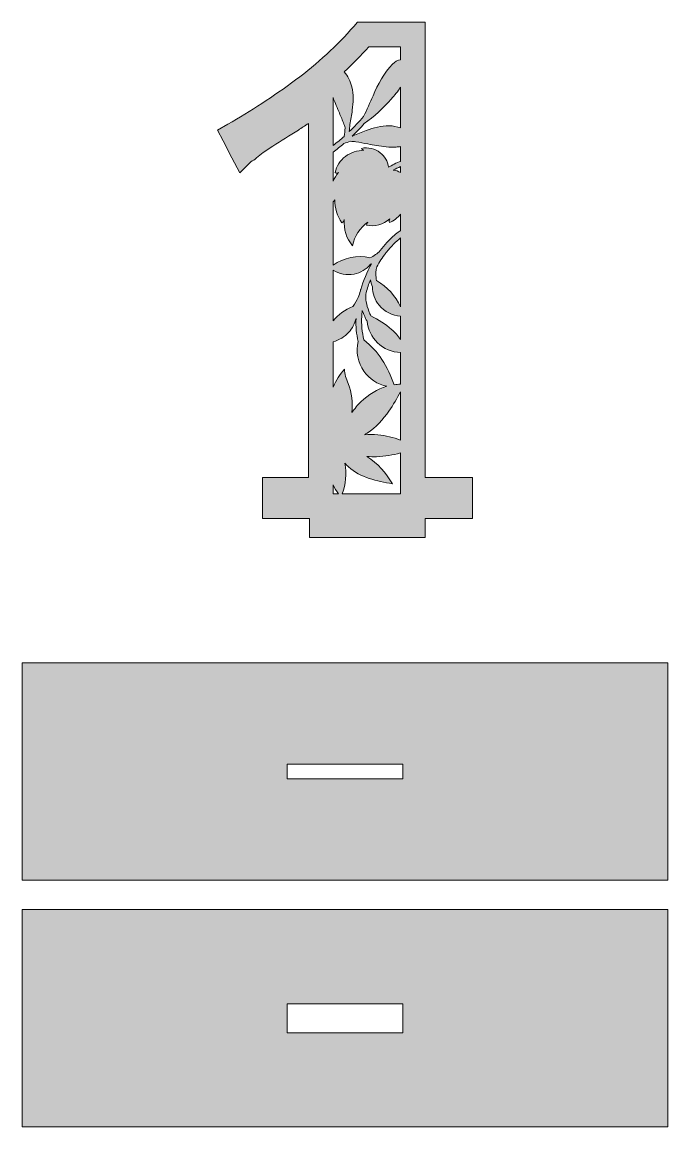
# Model space of a CAD drawing. Header units: inches. Extents: x 2.77 to 7.23, y -8.81 to -1.19.
import ezdxf

# ---------------------------------------------------------------- set-up
doc = ezdxf.new("R2010")
doc.units = ezdxf.units.IN
doc.header["$MEASUREMENT"] = 0
doc.layers.add('_U+2018_U+043B_U+043E_U+0439_1', color=7, linetype='Continuous')

# ---------------------------------------------------------------- blocks, each defined once
blk = doc.blocks.new('block 2')
at = {"layer": '_U+2018_U+043B_U+043E_U+0439_1', "true_color": 0xffffff}
h = blk.add_hatch(color=7, dxfattribs=at)
h.dxf.hatch_style = 2
edge = h.paths.add_edge_path()
edge.add_spline(control_points=[(5.7947, -4.3305), (5.7947, -4.3305), (5.5547, -4.3305), (5.5547, -4.3305), (5.5547, -4.3305), (5.5547, -1.2748), (5.5547, -1.2748), (5.5547, -1.2748), (5.5547, -1.1893), (5.5547, -1.1893), (5.5547, -1.1893), (5.4693, -1.1893), (5.4693, -1.1893), (5.4693, -1.1893), (5.125, -1.1893), (5.125, -1.1893), (5.125, -1.1893), (5.0859, -1.1893), (5.0859, -1.1893), (5.0859, -1.1893), (5.0603, -1.2189), (5.0603, -1.2189), (4.9454, -1.352), (4.8105, -1.4762), (4.6592, -1.5881), (4.5052, -1.702), (4.3478, -1.8049), (4.1914, -1.8938), (4.1914, -1.8938), (4.1198, -1.9345), (4.1198, -1.9345), (4.1198, -1.9345), (4.1578, -2.0075), (4.1578, -2.0075), (4.1578, -2.0075), (4.2191, -2.1254), (4.2191, -2.1254), (4.2191, -2.1254), (4.2728, -2.2289), (4.2728, -2.2289), (4.2728, -2.2289), (4.3494, -2.1523), (4.3494, -2.1523), (4.3638, -2.1465), (4.3771, -2.1379), (4.3894, -2.1264), (4.3894, -2.1264), (4.4354, -2.0887), (4.4354, -2.0887), (4.4354, -2.0887), (4.5013, -2.0448), (4.5013, -2.0448), (4.5586, -2.0098), (4.6181, -1.9725), (4.6783, -1.9339), (4.7004, -1.9197), (4.7234, -1.9045), (4.7471, -1.8884), (4.7471, -1.8884), (4.7471, -4.3305), (4.7471, -4.3305), (4.7471, -4.3305), (4.5166, -4.3305), (4.5166, -4.3305), (4.5166, -4.3305), (4.4311, -4.3305), (4.4311, -4.3305), (4.4311, -4.3305), (4.4311, -4.4159), (4.4311, -4.4159), (4.4311, -4.4159), (4.4311, -4.5291), (4.4311, -4.5291), (4.4311, -4.5291), (4.4311, -4.6145), (4.4311, -4.6145), (4.4311, -4.6145), (4.5166, -4.6145), (4.5166, -4.6145), (4.5166, -4.6145), (4.7541, -4.6145), (4.7541, -4.6145), (4.7541, -4.6145), (4.7541, -4.7456), (4.7541, -4.7456), (4.7541, -4.7456), (5.5541, -4.7456), (5.5541, -4.7456), (5.5541, -4.7456), (5.5541, -4.6145), (5.5541, -4.6145), (5.5541, -4.6145), (5.7947, -4.6145), (5.7947, -4.6145), (5.7947, -4.6145), (5.8802, -4.6145), (5.8802, -4.6145), (5.8802, -4.6145), (5.8802, -4.5291), (5.8802, -4.5291), (5.8802, -4.5291), (5.8802, -4.4159), (5.8802, -4.4159), (5.8802, -4.4159), (5.8802, -4.3305), (5.8802, -4.3305), (5.8802, -4.3305), (5.7947, -4.3305), (5.7947, -4.3305)], knot_values=[0, 0, 0, 0, 1, 1, 1, 2, 2, 2, 3, 3, 3, 4, 4, 4, 5, 5, 5, 6, 6, 6, 7, 7, 7, 8, 8, 8, 9, 9, 9, 10, 10, 10, 11, 11, 11, 12, 12, 12, 13, 13, 13, 14, 14, 14, 15, 15, 15, 16, 16, 16, 17, 17, 17, 18, 18, 18, 19, 19, 19, 20, 20, 20, 21, 21, 21, 22, 22, 22, 23, 23, 23, 24, 24, 24, 25, 25, 25, 26, 26, 26, 27, 27, 27, 28, 28, 28, 29, 29, 29, 30, 30, 30, 31, 31, 31, 32, 32, 32, 33, 33, 33, 34, 34, 34, 35, 35, 35, 36, 36, 36, 36], degree=3, periodic=1)
edge = h.paths.add_edge_path()
edge.add_spline(control_points=[(4.9997, -4.2316), (5.0073, -4.2408), (5.0153, -4.2495), (5.024, -4.2575), (5.0644, -4.2946), (5.1147, -4.3198), (5.1668, -4.3371), (5.2189, -4.3545), (5.2731, -4.3644), (5.3271, -4.3742), (5.2856, -4.2977), (5.224, -4.2328), (5.1512, -4.1852), (5.1736, -4.1875), (5.1962, -4.1881), (5.2186, -4.1873), (5.2745, -4.1853), (5.3296, -4.1755), (5.3838, -4.1614), (5.3838, -4.1614), (5.3838, -4.4159), (5.3838, -4.4159), (5.3838, -4.4159), (5.3838, -4.4437), (5.3838, -4.4437), (5.3838, -4.4437), (4.9812, -4.4437), (4.9812, -4.4437), (5.0051, -4.3782), (5.0119, -4.3062), (4.9997, -4.2316)], knot_values=[0, 0, 0, 0, 1, 1, 1, 2, 2, 2, 3, 3, 3, 4, 4, 4, 5, 5, 5, 6, 6, 6, 7, 7, 7, 8, 8, 8, 9, 9, 9, 10, 10, 10, 10], degree=3, periodic=1)
edge = h.paths.add_edge_path()
edge.add_spline(control_points=[(5.2355, -3.143), (5.2716, -3.1869), (5.3271, -3.2141), (5.3838, -3.2168), (5.3838, -3.2168), (5.3838, -3.3796), (5.3838, -3.3796), (5.3661, -3.3537), (5.3447, -3.3301), (5.3214, -3.3091), (5.2804, -3.2723), (5.2332, -3.2431), (5.1789, -3.216), (5.1768, -3.2115), (5.1745, -3.2071), (5.1726, -3.2023), (5.1513, -3.1535), (5.1423, -3.1138), (5.1443, -3.0768), (5.1444, -3.0694), (5.1447, -3.0633), (5.1453, -3.0577), (5.1541, -3.0261), (5.1643, -2.9962), (5.1758, -2.9675), (5.1788, -2.9834), (5.1836, -2.9994), (5.19, -3.0152), (5.1905, -3.0613), (5.2062, -3.1073), (5.2355, -3.143)], knot_values=[0, 0, 0, 0, 1, 1, 1, 2, 2, 2, 3, 3, 3, 4, 4, 4, 5, 5, 5, 6, 6, 6, 7, 7, 7, 8, 8, 8, 9, 9, 9, 10, 10, 10, 10], degree=3, periodic=1)
edge = h.paths.add_edge_path()
edge.add_spline(control_points=[(5.2193, -2.8769), (5.2373, -2.8449), (5.2573, -2.8147), (5.2803, -2.7845), (5.2803, -2.7845), (5.283, -2.7812), (5.283, -2.7812), (5.2837, -2.7803), (5.2845, -2.7794), (5.2852, -2.7784), (5.2852, -2.7784), (5.2865, -2.7768), (5.2865, -2.7768), (5.3192, -2.7359), (5.3515, -2.7034), (5.3838, -2.6785), (5.3838, -2.6785), (5.3838, -3.1526), (5.3838, -3.1526), (5.3494, -3.0791), (5.2927, -3.0154), (5.2185, -2.9719), (5.217, -2.9656), (5.2156, -2.9591), (5.2146, -2.952), (5.2115, -2.9309), (5.2134, -2.9016), (5.2193, -2.8769)], knot_values=[0, 0, 0, 0, 1, 1, 1, 2, 2, 2, 3, 3, 3, 4, 4, 4, 5, 5, 5, 6, 6, 6, 7, 7, 7, 8, 8, 8, 9, 9, 9, 9], degree=3, periodic=1)
edge = h.paths.add_edge_path()
edge.add_spline(control_points=[(5.1524, -3.2518), (5.1581, -3.3082), (5.1836, -3.3627), (5.2245, -3.4021), (5.267, -3.443), (5.325, -3.4668), (5.3838, -3.4688), (5.3838, -3.4688), (5.3838, -3.6869), (5.3838, -3.6869), (5.3688, -3.6873), (5.3538, -3.6887), (5.339, -3.6909), (5.3179, -3.6297), (5.2909, -3.5704), (5.2551, -3.5165), (5.2222, -3.4669), (5.1816, -3.4219), (5.13, -3.3806), (5.118, -3.3302), (5.1123, -3.2716), (5.1155, -3.2212), (5.1164, -3.2073), (5.1178, -3.1934), (5.1197, -3.1792), (5.1257, -3.1966), (5.1333, -3.2147), (5.1426, -3.2337), (5.1455, -3.2398), (5.149, -3.2458), (5.1524, -3.2518)], knot_values=[0, 0, 0, 0, 1, 1, 1, 2, 2, 2, 3, 3, 3, 4, 4, 4, 5, 5, 5, 6, 6, 6, 7, 7, 7, 8, 8, 8, 9, 9, 9, 10, 10, 10, 10], degree=3, periodic=1)
edge = h.paths.add_edge_path()
edge.add_spline(control_points=[(5.3838, -3.7389), (5.3838, -3.7389), (5.3838, -4.0741), (5.3838, -4.0741), (5.3335, -4.0544), (5.2811, -4.0406), (5.2273, -4.0357), (5.1967, -4.0329), (5.1658, -4.033), (5.1352, -4.0363), (5.1416, -4.0325), (5.1479, -4.0287), (5.154, -4.0247), (5.2138, -3.9853), (5.2628, -3.9314), (5.3037, -3.8727), (5.3335, -3.8301), (5.3592, -3.7848), (5.3838, -3.7389)], knot_values=[0, 0, 0, 0, 1, 1, 1, 2, 2, 2, 3, 3, 3, 4, 4, 4, 5, 5, 5, 6, 6, 6, 6], degree=3, periodic=1)
edge = h.paths.add_edge_path()
edge.add_spline(control_points=[(5.3838, -2.2279), (5.3684, -2.2184), (5.351, -2.2123), (5.3334, -2.2111), (5.3478, -2.2023), (5.3699, -2.1925), (5.3838, -2.1866), (5.3838, -2.1866), (5.3838, -2.2279), (5.3838, -2.2279)], knot_values=[0, 0, 0, 0, 1, 1, 1, 2, 2, 2, 3, 3, 3, 3], degree=3, periodic=1)
edge = h.paths.add_edge_path()
edge.add_spline(control_points=[(5.3838, -1.9193), (5.3584, -1.9104), (5.3315, -1.9054), (5.3043, -1.9047), (5.2504, -1.9033), (5.1975, -1.9187), (5.1467, -1.9368), (5.1152, -1.948), (5.0841, -1.9604), (5.054, -1.9749), (5.0523, -1.9754), (5.0505, -1.9757), (5.0488, -1.9762), (5.0786, -1.9481), (5.1067, -1.9191), (5.1334, -1.8895), (5.2013, -1.8404), (5.263, -1.7826), (5.3194, -1.7203), (5.3428, -1.6944), (5.3656, -1.6674), (5.3838, -1.6378), (5.3838, -1.6378), (5.3838, -1.9193), (5.3838, -1.9193)], knot_values=[0, 0, 0, 0, 1, 1, 1, 2, 2, 2, 3, 3, 3, 4, 4, 4, 5, 5, 5, 6, 6, 6, 7, 7, 7, 8, 8, 8, 8], degree=3, periodic=1)
edge = h.paths.add_edge_path()
edge.add_spline(control_points=[(5.1637, -1.3602), (5.1637, -1.3602), (5.3838, -1.3602), (5.3838, -1.3602), (5.3838, -1.3602), (5.3838, -1.4497), (5.3838, -1.4497), (5.3626, -1.4506), (5.3441, -1.4649), (5.3288, -1.4798), (5.2672, -1.5399), (5.228, -1.6189), (5.1934, -1.6976), (5.1723, -1.7454), (5.1523, -1.7941), (5.1284, -1.8405), (5.0977, -1.8763), (5.0646, -1.9113), (5.0292, -1.945), (5.0312, -1.9287), (5.0324, -1.9124), (5.0331, -1.896), (5.0408, -1.8635), (5.0461, -1.8303), (5.0503, -1.7971), (5.0569, -1.7436), (5.0606, -1.6886), (5.0475, -1.6363), (5.038, -1.5979), (5.0198, -1.562), (4.9944, -1.532), (5.0542, -1.4766), (5.1109, -1.4193), (5.1637, -1.3602)], knot_values=[0, 0, 0, 0, 1, 1, 1, 2, 2, 2, 3, 3, 3, 4, 4, 4, 5, 5, 5, 6, 6, 6, 7, 7, 7, 8, 8, 8, 9, 9, 9, 10, 10, 10, 11, 11, 11, 11], degree=3, periodic=1)
edge = h.paths.add_edge_path()
edge.add_spline(control_points=[(4.918, -1.7228), (4.918, -1.7228), (4.918, -1.7104), (4.918, -1.7104), (4.9228, -1.7238), (4.9279, -1.7371), (4.9333, -1.7501), (4.941, -1.7689), (4.949, -1.7876), (4.9569, -1.8062), (4.968, -1.8321), (4.979, -1.8581), (4.9892, -1.8843), (4.9937, -1.8961), (4.9975, -1.9077), (5.0011, -1.9194), (4.9994, -1.9389), (4.9971, -1.9585), (4.9935, -1.9778), (4.9693, -1.9993), (4.9441, -2.0204), (4.918, -2.041), (4.918, -2.041), (4.918, -1.7228), (4.918, -1.7228)], knot_values=[0, 0, 0, 0, 1, 1, 1, 2, 2, 2, 3, 3, 3, 4, 4, 4, 5, 5, 5, 6, 6, 6, 7, 7, 7, 8, 8, 8, 8], degree=3, periodic=1)
edge = h.paths.add_edge_path()
edge.add_spline(control_points=[(4.918, -2.0867), (4.9433, -2.0675), (4.9679, -2.0477), (4.9914, -2.0276), (5.0066, -2.0214), (5.0222, -2.0161), (5.0378, -2.0112), (5.0501, -2.0122), (5.0623, -2.0134), (5.0748, -2.0153), (5.1026, -2.0196), (5.1303, -2.0247), (5.158, -2.0299), (5.1779, -2.0336), (5.1978, -2.0374), (5.2179, -2.0409), (5.262, -2.0485), (5.3079, -2.0541), (5.3531, -2.051), (5.3632, -2.0504), (5.3735, -2.0494), (5.3838, -2.0481), (5.3838, -2.0481), (5.3838, -2.1503), (5.3838, -2.1503), (5.3588, -2.1593), (5.3209, -2.1777), (5.3013, -2.1907), (5.2949, -2.1497), (5.2742, -2.1142), (5.2437, -2.0905), (5.2075, -2.0622), (5.1586, -2.0509), (5.1137, -2.0602), (5.1168, -2.0671), (5.1233, -2.0723), (5.1306, -2.0739), (5.0862, -2.0747), (5.04, -2.0884), (5.0037, -2.1156), (4.9675, -2.1428), (4.9415, -2.1834), (4.932, -2.2277), (4.9421, -2.233), (4.9498, -2.2312), (4.9562, -2.2274), (4.94, -2.245), (4.9272, -2.2656), (4.918, -2.2876), (4.918, -2.2876), (4.918, -2.0867), (4.918, -2.0867)], knot_values=[0, 0, 0, 0, 1, 1, 1, 2, 2, 2, 3, 3, 3, 4, 4, 4, 5, 5, 5, 6, 6, 6, 7, 7, 7, 8, 8, 8, 9, 9, 9, 10, 10, 10, 11, 11, 11, 12, 12, 12, 13, 13, 13, 14, 14, 14, 15, 15, 15, 16, 16, 16, 17, 17, 17, 17], degree=3, periodic=1)
edge = h.paths.add_edge_path()
edge.add_spline(control_points=[(4.918, -2.4287), (4.9224, -2.4248), (4.9264, -2.4205), (4.9301, -2.4159), (4.9281, -2.4703), (4.9454, -2.5279), (4.9792, -2.5736), (4.9878, -2.5697), (4.994, -2.561), (4.995, -2.5516), (4.9893, -2.6154), (5.0091, -2.6835), (5.0519, -2.7323), (5.0648, -2.6682), (5.1034, -2.6074), (5.158, -2.5687), (5.1563, -2.5747), (5.1505, -2.5818), (5.1481, -2.59), (5.2045, -2.6023), (5.2664, -2.5855), (5.3088, -2.5465), (5.3048, -2.5543), (5.3035, -2.5642), (5.3069, -2.5724), (5.3374, -2.5605), (5.3644, -2.5397), (5.3838, -2.5133), (5.3838, -2.5133), (5.3838, -2.6279), (5.3838, -2.6279), (5.3823, -2.6289), (5.3807, -2.63), (5.3792, -2.631), (5.3756, -2.6334), (5.3721, -2.6358), (5.3678, -2.6385), (5.3426, -2.6567), (5.3185, -2.6789), (5.2897, -2.7104), (5.2737, -2.7274), (5.258, -2.7461), (5.2431, -2.7657), (5.2224, -2.7862), (5.2001, -2.8022), (5.1724, -2.816), (5.0866, -2.7941), (4.9905, -2.8133), (4.918, -2.8662), (4.918, -2.8662), (4.918, -2.4287), (4.918, -2.4287)], knot_values=[0, 0, 0, 0, 1, 1, 1, 2, 2, 2, 3, 3, 3, 4, 4, 4, 5, 5, 5, 6, 6, 6, 7, 7, 7, 8, 8, 8, 9, 9, 9, 10, 10, 10, 11, 11, 11, 12, 12, 12, 13, 13, 13, 14, 14, 14, 15, 15, 15, 16, 16, 16, 17, 17, 17, 17], degree=3, periodic=1)
edge = h.paths.add_edge_path()
edge.add_spline(control_points=[(4.918, -2.9007), (4.9606, -2.927), (5.013, -2.9372), (5.0622, -2.9276), (5.1066, -2.9189), (5.1475, -2.8942), (5.1768, -2.8597), (5.1791, -2.8587), (5.1813, -2.8577), (5.1835, -2.8567), (5.1518, -2.913), (5.1264, -2.9735), (5.1093, -3.0338), (5.108, -3.0362), (5.1074, -3.0386), (5.1069, -3.0403), (5.1068, -3.041), (5.1066, -3.0416), (5.106, -3.0434), (5.102, -3.0575), (5.0971, -3.0738), (5.0905, -3.0889), (5.0814, -3.1086), (5.0698, -3.1291), (5.0559, -3.1497), (5.0552, -3.1502), (5.0546, -3.1508), (5.054, -3.1514), (4.9993, -3.1726), (4.9531, -3.2073), (4.918, -3.2502), (4.918, -3.2502), (4.918, -2.9007), (4.918, -2.9007)], knot_values=[0, 0, 0, 0, 1, 1, 1, 2, 2, 2, 3, 3, 3, 4, 4, 4, 5, 5, 5, 6, 6, 6, 7, 7, 7, 8, 8, 8, 9, 9, 9, 10, 10, 10, 11, 11, 11, 11], degree=3, periodic=1)
edge = h.paths.add_edge_path()
edge.add_spline(control_points=[(4.918, -3.3942), (4.9596, -3.3832), (4.9981, -3.3605), (5.0268, -3.3285), (5.051, -3.3015), (5.0677, -3.2683), (5.0763, -3.2332), (5.0738, -3.29), (5.0786, -3.3432), (5.0905, -3.3923), (5.0746, -3.4622), (5.0886, -3.5388), (5.1297, -3.5976), (5.167, -3.651), (5.2258, -3.6885), (5.2895, -3.7018), (5.2225, -3.7215), (5.1602, -3.7591), (5.1102, -3.8082), (5.0868, -3.8311), (5.0663, -3.8565), (5.0479, -3.8834), (5.0555, -3.816), (5.0467, -3.7467), (5.0227, -3.6825), (5.0106, -3.65), (4.9946, -3.6171), (4.9975, -3.5827), (4.964, -3.6194), (4.9373, -3.662), (4.918, -3.7078), (4.918, -3.7078), (4.918, -3.3942), (4.918, -3.3942)], knot_values=[0, 0, 0, 0, 1, 1, 1, 2, 2, 2, 3, 3, 3, 4, 4, 4, 5, 5, 5, 6, 6, 6, 7, 7, 7, 8, 8, 8, 9, 9, 9, 10, 10, 10, 11, 11, 11, 11], degree=3, periodic=1)
edge = h.paths.add_edge_path()
edge.add_spline(control_points=[(4.918, -4.4159), (4.918, -4.4159), (4.918, -4.3811), (4.918, -4.3811), (4.9279, -4.4034), (4.9405, -4.4245), (4.9557, -4.4437), (4.9557, -4.4437), (4.918, -4.4437), (4.918, -4.4437), (4.918, -4.4437), (4.918, -4.4159), (4.918, -4.4159)], knot_values=[0, 0, 0, 0, 1, 1, 1, 2, 2, 2, 3, 3, 3, 4, 4, 4, 4], degree=3, periodic=1)
h = blk.add_hatch(color=7, dxfattribs=at)
h.dxf.hatch_style = 2
h.paths.add_polyline_path([(2.7699, -5.6085), (2.7699, -7.1085), (7.2301, -7.1085), (7.2301, -5.6085)])
h.paths.add_polyline_path([(5.4, -6.4085), (4.6, -6.4085), (4.6, -6.3085), (5.4, -6.3085)])
h = blk.add_hatch(color=7, dxfattribs=at)
h.dxf.hatch_style = 2
h.paths.add_polyline_path([(2.7699, -7.3107), (2.7699, -8.8107), (7.2301, -8.8107), (7.2301, -7.3107)])
h.paths.add_polyline_path([(5.4, -8.1607), (4.6, -8.1607), (4.6, -7.9607), (5.4, -7.9607)])
at = {"layer": '_U+2018_U+043B_U+043E_U+0439_1', "lineweight": 0}
for points in [[(2.7699, -5.6085), (2.7699, -7.1085), (7.2301, -7.1085), (7.2301, -5.6085), (2.7699, -5.6085)], [(5.4, -6.4085), (4.6, -6.4085), (4.6, -6.3085), (5.4, -6.3085), (5.4, -6.4085)], [(2.7699, -7.3107), (2.7699, -8.8107), (7.2301, -8.8107), (7.2301, -7.3107), (2.7699, -7.3107)], [(5.4, -8.1607), (4.6, -8.1607), (4.6, -7.9607), (5.4, -7.9607), (5.4, -8.1607)]]:
    blk.add_lwpolyline(points, dxfattribs=at)
for points, knots in [([(5.7947, -4.3305), (5.7947, -4.3305), (5.5547, -4.3305), (5.5547, -4.3305), (5.5547, -4.3305), (5.5547, -1.2748), (5.5547, -1.2748), (5.5547, -1.2748), (5.5547, -1.1893), (5.5547, -1.1893), (5.5547, -1.1893), (5.4693, -1.1893), (5.4693, -1.1893), (5.4693, -1.1893), (5.125, -1.1893), (5.125, -1.1893), (5.125, -1.1893), (5.0859, -1.1893), (5.0859, -1.1893), (5.0859, -1.1893), (5.0603, -1.2189), (5.0603, -1.2189), (4.9454, -1.352), (4.8105, -1.4762), (4.6592, -1.5881), (4.5052, -1.702), (4.3478, -1.8049), (4.1914, -1.8938), (4.1914, -1.8938), (4.1198, -1.9345), (4.1198, -1.9345), (4.1198, -1.9345), (4.1578, -2.0075), (4.1578, -2.0075), (4.1578, -2.0075), (4.2191, -2.1254), (4.2191, -2.1254), (4.2191, -2.1254), (4.2728, -2.2289), (4.2728, -2.2289), (4.2728, -2.2289), (4.3494, -2.1523), (4.3494, -2.1523), (4.3638, -2.1465), (4.3771, -2.1379), (4.3894, -2.1264), (4.3894, -2.1264), (4.4354, -2.0887), (4.4354, -2.0887), (4.4354, -2.0887), (4.5013, -2.0448), (4.5013, -2.0448), (4.5586, -2.0098), (4.6181, -1.9725), (4.6783, -1.9339), (4.7004, -1.9197), (4.7234, -1.9045), (4.7471, -1.8884), (4.7471, -1.8884), (4.7471, -4.3305), (4.7471, -4.3305), (4.7471, -4.3305), (4.5166, -4.3305), (4.5166, -4.3305), (4.5166, -4.3305), (4.4311, -4.3305), (4.4311, -4.3305), (4.4311, -4.3305), (4.4311, -4.4159), (4.4311, -4.4159), (4.4311, -4.4159), (4.4311, -4.5291), (4.4311, -4.5291), (4.4311, -4.5291), (4.4311, -4.6145), (4.4311, -4.6145), (4.4311, -4.6145), (4.5166, -4.6145), (4.5166, -4.6145), (4.5166, -4.6145), (4.7541, -4.6145), (4.7541, -4.6145), (4.7541, -4.6145), (4.7541, -4.7456), (4.7541, -4.7456), (4.7541, -4.7456), (5.5541, -4.7456), (5.5541, -4.7456), (5.5541, -4.7456), (5.5541, -4.6145), (5.5541, -4.6145), (5.5541, -4.6145), (5.7947, -4.6145), (5.7947, -4.6145), (5.7947, -4.6145), (5.8802, -4.6145), (5.8802, -4.6145), (5.8802, -4.6145), (5.8802, -4.5291), (5.8802, -4.5291), (5.8802, -4.5291), (5.8802, -4.4159), (5.8802, -4.4159), (5.8802, -4.4159), (5.8802, -4.3305), (5.8802, -4.3305), (5.8802, -4.3305), (5.7947, -4.3305), (5.7947, -4.3305)], [0, 0, 0, 0, 1, 1, 1, 2, 2, 2, 3, 3, 3, 4, 4, 4, 5, 5, 5, 6, 6, 6, 7, 7, 7, 8, 8, 8, 9, 9, 9, 10, 10, 10, 11, 11, 11, 12, 12, 12, 13, 13, 13, 14, 14, 14, 15, 15, 15, 16, 16, 16, 17, 17, 17, 18, 18, 18, 19, 19, 19, 20, 20, 20, 21, 21, 21, 22, 22, 22, 23, 23, 23, 24, 24, 24, 25, 25, 25, 26, 26, 26, 27, 27, 27, 28, 28, 28, 29, 29, 29, 30, 30, 30, 31, 31, 31, 32, 32, 32, 33, 33, 33, 34, 34, 34, 35, 35, 35, 36, 36, 36, 36]), ([(5.1637, -1.3602), (5.1637, -1.3602), (5.3838, -1.3602), (5.3838, -1.3602), (5.3838, -1.3602), (5.3838, -1.4497), (5.3838, -1.4497), (5.3626, -1.4506), (5.3441, -1.4649), (5.3288, -1.4798), (5.2672, -1.5399), (5.228, -1.6189), (5.1934, -1.6976), (5.1723, -1.7454), (5.1523, -1.7941), (5.1284, -1.8405), (5.0977, -1.8763), (5.0646, -1.9113), (5.0292, -1.945), (5.0312, -1.9287), (5.0324, -1.9124), (5.0331, -1.896), (5.0408, -1.8635), (5.0461, -1.8303), (5.0503, -1.7971), (5.0569, -1.7436), (5.0606, -1.6886), (5.0475, -1.6363), (5.038, -1.5979), (5.0198, -1.562), (4.9944, -1.532), (5.0542, -1.4766), (5.1109, -1.4193), (5.1637, -1.3602)], [0, 0, 0, 0, 1, 1, 1, 2, 2, 2, 3, 3, 3, 4, 4, 4, 5, 5, 5, 6, 6, 6, 7, 7, 7, 8, 8, 8, 9, 9, 9, 10, 10, 10, 11, 11, 11, 11]), ([(5.3838, -1.9193), (5.3584, -1.9104), (5.3315, -1.9054), (5.3043, -1.9047), (5.2504, -1.9033), (5.1975, -1.9187), (5.1467, -1.9368), (5.1152, -1.948), (5.0841, -1.9604), (5.054, -1.9749), (5.0523, -1.9754), (5.0505, -1.9757), (5.0488, -1.9762), (5.0786, -1.9481), (5.1067, -1.9191), (5.1334, -1.8895), (5.2013, -1.8404), (5.263, -1.7826), (5.3194, -1.7203), (5.3428, -1.6944), (5.3656, -1.6674), (5.3838, -1.6378), (5.3838, -1.6378), (5.3838, -1.9193), (5.3838, -1.9193)], [0, 0, 0, 0, 1, 1, 1, 2, 2, 2, 3, 3, 3, 4, 4, 4, 5, 5, 5, 6, 6, 6, 7, 7, 7, 8, 8, 8, 8]), ([(4.918, -1.7228), (4.918, -1.7228), (4.918, -1.7104), (4.918, -1.7104), (4.9228, -1.7238), (4.9279, -1.7371), (4.9333, -1.7501), (4.941, -1.7689), (4.949, -1.7876), (4.9569, -1.8062), (4.968, -1.8321), (4.979, -1.8581), (4.9892, -1.8843), (4.9937, -1.8961), (4.9975, -1.9077), (5.0011, -1.9194), (4.9994, -1.9389), (4.9971, -1.9585), (4.9935, -1.9778), (4.9693, -1.9993), (4.9441, -2.0204), (4.918, -2.041), (4.918, -2.041), (4.918, -1.7228), (4.918, -1.7228)], [0, 0, 0, 0, 1, 1, 1, 2, 2, 2, 3, 3, 3, 4, 4, 4, 5, 5, 5, 6, 6, 6, 7, 7, 7, 8, 8, 8, 8]), ([(4.918, -2.0867), (4.9433, -2.0675), (4.9679, -2.0477), (4.9914, -2.0276), (5.0066, -2.0214), (5.0222, -2.0161), (5.0378, -2.0112), (5.0501, -2.0122), (5.0623, -2.0134), (5.0748, -2.0153), (5.1026, -2.0196), (5.1303, -2.0247), (5.158, -2.0299), (5.1779, -2.0336), (5.1978, -2.0374), (5.2179, -2.0409), (5.262, -2.0485), (5.3079, -2.0541), (5.3531, -2.051), (5.3632, -2.0504), (5.3735, -2.0494), (5.3838, -2.0481), (5.3838, -2.0481), (5.3838, -2.1503), (5.3838, -2.1503), (5.3588, -2.1593), (5.3209, -2.1777), (5.3013, -2.1907), (5.2949, -2.1497), (5.2742, -2.1142), (5.2437, -2.0905), (5.2075, -2.0622), (5.1586, -2.0509), (5.1137, -2.0602), (5.1168, -2.0671), (5.1233, -2.0723), (5.1306, -2.0739), (5.0862, -2.0747), (5.04, -2.0884), (5.0037, -2.1156), (4.9675, -2.1428), (4.9415, -2.1834), (4.932, -2.2277), (4.9421, -2.233), (4.9498, -2.2312), (4.9562, -2.2274), (4.94, -2.245), (4.9272, -2.2656), (4.918, -2.2876), (4.918, -2.2876), (4.918, -2.0867), (4.918, -2.0867)], [0, 0, 0, 0, 1, 1, 1, 2, 2, 2, 3, 3, 3, 4, 4, 4, 5, 5, 5, 6, 6, 6, 7, 7, 7, 8, 8, 8, 9, 9, 9, 10, 10, 10, 11, 11, 11, 12, 12, 12, 13, 13, 13, 14, 14, 14, 15, 15, 15, 16, 16, 16, 17, 17, 17, 17]), ([(5.3838, -2.2279), (5.3684, -2.2184), (5.351, -2.2123), (5.3334, -2.2111), (5.3478, -2.2023), (5.3699, -2.1925), (5.3838, -2.1866), (5.3838, -2.1866), (5.3838, -2.2279), (5.3838, -2.2279)], [0, 0, 0, 0, 1, 1, 1, 2, 2, 2, 3, 3, 3, 3]), ([(4.918, -2.4287), (4.9224, -2.4248), (4.9264, -2.4205), (4.9301, -2.4159), (4.9281, -2.4703), (4.9454, -2.5279), (4.9792, -2.5736), (4.9878, -2.5697), (4.994, -2.561), (4.995, -2.5516), (4.9893, -2.6154), (5.0091, -2.6835), (5.0519, -2.7323), (5.0648, -2.6682), (5.1034, -2.6074), (5.158, -2.5687), (5.1563, -2.5747), (5.1505, -2.5818), (5.1481, -2.59), (5.2045, -2.6023), (5.2664, -2.5855), (5.3088, -2.5465), (5.3048, -2.5543), (5.3035, -2.5642), (5.3069, -2.5724), (5.3374, -2.5605), (5.3644, -2.5397), (5.3838, -2.5133), (5.3838, -2.5133), (5.3838, -2.6279), (5.3838, -2.6279), (5.3823, -2.6289), (5.3807, -2.63), (5.3792, -2.631), (5.3756, -2.6334), (5.3721, -2.6358), (5.3678, -2.6385), (5.3426, -2.6567), (5.3185, -2.6789), (5.2897, -2.7104), (5.2737, -2.7274), (5.258, -2.7461), (5.2431, -2.7657), (5.2224, -2.7862), (5.2001, -2.8022), (5.1724, -2.816), (5.0866, -2.7941), (4.9905, -2.8133), (4.918, -2.8662), (4.918, -2.8662), (4.918, -2.4287), (4.918, -2.4287)], [0, 0, 0, 0, 1, 1, 1, 2, 2, 2, 3, 3, 3, 4, 4, 4, 5, 5, 5, 6, 6, 6, 7, 7, 7, 8, 8, 8, 9, 9, 9, 10, 10, 10, 11, 11, 11, 12, 12, 12, 13, 13, 13, 14, 14, 14, 15, 15, 15, 16, 16, 16, 17, 17, 17, 17]), ([(5.2193, -2.8769), (5.2373, -2.8449), (5.2573, -2.8147), (5.2803, -2.7845), (5.2803, -2.7845), (5.283, -2.7812), (5.283, -2.7812), (5.2837, -2.7803), (5.2845, -2.7794), (5.2852, -2.7784), (5.2852, -2.7784), (5.2865, -2.7768), (5.2865, -2.7768), (5.3192, -2.7359), (5.3515, -2.7034), (5.3838, -2.6785), (5.3838, -2.6785), (5.3838, -3.1526), (5.3838, -3.1526), (5.3494, -3.0791), (5.2927, -3.0154), (5.2185, -2.9719), (5.217, -2.9656), (5.2156, -2.9591), (5.2146, -2.952), (5.2115, -2.9309), (5.2134, -2.9016), (5.2193, -2.8769)], [0, 0, 0, 0, 1, 1, 1, 2, 2, 2, 3, 3, 3, 4, 4, 4, 5, 5, 5, 6, 6, 6, 7, 7, 7, 8, 8, 8, 9, 9, 9, 9]), ([(4.918, -2.9007), (4.9606, -2.927), (5.013, -2.9372), (5.0622, -2.9276), (5.1066, -2.9189), (5.1475, -2.8942), (5.1768, -2.8597), (5.1791, -2.8587), (5.1813, -2.8577), (5.1835, -2.8567), (5.1518, -2.913), (5.1264, -2.9735), (5.1093, -3.0338), (5.108, -3.0362), (5.1074, -3.0386), (5.1069, -3.0403), (5.1068, -3.041), (5.1066, -3.0416), (5.106, -3.0434), (5.102, -3.0575), (5.0971, -3.0738), (5.0905, -3.0889), (5.0814, -3.1086), (5.0698, -3.1291), (5.0559, -3.1497), (5.0552, -3.1502), (5.0546, -3.1508), (5.054, -3.1514), (4.9993, -3.1726), (4.9531, -3.2073), (4.918, -3.2502), (4.918, -3.2502), (4.918, -2.9007), (4.918, -2.9007)], [0, 0, 0, 0, 1, 1, 1, 2, 2, 2, 3, 3, 3, 4, 4, 4, 5, 5, 5, 6, 6, 6, 7, 7, 7, 8, 8, 8, 9, 9, 9, 10, 10, 10, 11, 11, 11, 11]), ([(5.2355, -3.143), (5.2716, -3.1869), (5.3271, -3.2141), (5.3838, -3.2168), (5.3838, -3.2168), (5.3838, -3.3796), (5.3838, -3.3796), (5.3661, -3.3537), (5.3447, -3.3301), (5.3214, -3.3091), (5.2804, -3.2723), (5.2332, -3.2431), (5.1789, -3.216), (5.1768, -3.2115), (5.1745, -3.2071), (5.1726, -3.2023), (5.1513, -3.1535), (5.1423, -3.1138), (5.1443, -3.0768), (5.1444, -3.0694), (5.1447, -3.0633), (5.1453, -3.0577), (5.1541, -3.0261), (5.1643, -2.9962), (5.1758, -2.9675), (5.1788, -2.9834), (5.1836, -2.9994), (5.19, -3.0152), (5.1905, -3.0613), (5.2062, -3.1073), (5.2355, -3.143)], [0, 0, 0, 0, 1, 1, 1, 2, 2, 2, 3, 3, 3, 4, 4, 4, 5, 5, 5, 6, 6, 6, 7, 7, 7, 8, 8, 8, 9, 9, 9, 10, 10, 10, 10]), ([(5.1524, -3.2518), (5.1581, -3.3082), (5.1836, -3.3627), (5.2245, -3.4021), (5.267, -3.443), (5.325, -3.4668), (5.3838, -3.4688), (5.3838, -3.4688), (5.3838, -3.6869), (5.3838, -3.6869), (5.3688, -3.6873), (5.3538, -3.6887), (5.339, -3.6909), (5.3179, -3.6297), (5.2909, -3.5704), (5.2551, -3.5165), (5.2222, -3.4669), (5.1816, -3.4219), (5.13, -3.3806), (5.118, -3.3302), (5.1123, -3.2716), (5.1155, -3.2212), (5.1164, -3.2073), (5.1178, -3.1934), (5.1197, -3.1792), (5.1257, -3.1966), (5.1333, -3.2147), (5.1426, -3.2337), (5.1455, -3.2398), (5.149, -3.2458), (5.1524, -3.2518)], [0, 0, 0, 0, 1, 1, 1, 2, 2, 2, 3, 3, 3, 4, 4, 4, 5, 5, 5, 6, 6, 6, 7, 7, 7, 8, 8, 8, 9, 9, 9, 10, 10, 10, 10]), ([(4.918, -3.3942), (4.9596, -3.3832), (4.9981, -3.3605), (5.0268, -3.3285), (5.051, -3.3015), (5.0677, -3.2683), (5.0763, -3.2332), (5.0738, -3.29), (5.0786, -3.3432), (5.0905, -3.3923), (5.0746, -3.4622), (5.0886, -3.5388), (5.1297, -3.5976), (5.167, -3.651), (5.2258, -3.6885), (5.2895, -3.7018), (5.2225, -3.7215), (5.1602, -3.7591), (5.1102, -3.8082), (5.0868, -3.8311), (5.0663, -3.8565), (5.0479, -3.8834), (5.0555, -3.816), (5.0467, -3.7467), (5.0227, -3.6825), (5.0106, -3.65), (4.9946, -3.6171), (4.9975, -3.5827), (4.964, -3.6194), (4.9373, -3.662), (4.918, -3.7078), (4.918, -3.7078), (4.918, -3.3942), (4.918, -3.3942)], [0, 0, 0, 0, 1, 1, 1, 2, 2, 2, 3, 3, 3, 4, 4, 4, 5, 5, 5, 6, 6, 6, 7, 7, 7, 8, 8, 8, 9, 9, 9, 10, 10, 10, 11, 11, 11, 11]), ([(5.3838, -3.7389), (5.3838, -3.7389), (5.3838, -4.0741), (5.3838, -4.0741), (5.3335, -4.0544), (5.2811, -4.0406), (5.2273, -4.0357), (5.1967, -4.0329), (5.1658, -4.033), (5.1352, -4.0363), (5.1416, -4.0325), (5.1479, -4.0287), (5.154, -4.0247), (5.2138, -3.9853), (5.2628, -3.9314), (5.3037, -3.8727), (5.3335, -3.8301), (5.3592, -3.7848), (5.3838, -3.7389)], [0, 0, 0, 0, 1, 1, 1, 2, 2, 2, 3, 3, 3, 4, 4, 4, 5, 5, 5, 6, 6, 6, 6]), ([(4.9997, -4.2316), (5.0073, -4.2408), (5.0153, -4.2495), (5.024, -4.2575), (5.0644, -4.2946), (5.1147, -4.3198), (5.1668, -4.3371), (5.2189, -4.3545), (5.2731, -4.3644), (5.3271, -4.3742), (5.2856, -4.2977), (5.224, -4.2328), (5.1512, -4.1852), (5.1736, -4.1875), (5.1962, -4.1881), (5.2186, -4.1873), (5.2745, -4.1853), (5.3296, -4.1755), (5.3838, -4.1614), (5.3838, -4.1614), (5.3838, -4.4159), (5.3838, -4.4159), (5.3838, -4.4159), (5.3838, -4.4437), (5.3838, -4.4437), (5.3838, -4.4437), (4.9812, -4.4437), (4.9812, -4.4437), (5.0051, -4.3782), (5.0119, -4.3062), (4.9997, -4.2316)], [0, 0, 0, 0, 1, 1, 1, 2, 2, 2, 3, 3, 3, 4, 4, 4, 5, 5, 5, 6, 6, 6, 7, 7, 7, 8, 8, 8, 9, 9, 9, 10, 10, 10, 10]), ([(4.918, -4.4159), (4.918, -4.4159), (4.918, -4.3811), (4.918, -4.3811), (4.9279, -4.4034), (4.9405, -4.4245), (4.9557, -4.4437), (4.9557, -4.4437), (4.918, -4.4437), (4.918, -4.4437), (4.918, -4.4437), (4.918, -4.4159), (4.918, -4.4159)], [0, 0, 0, 0, 1, 1, 1, 2, 2, 2, 3, 3, 3, 4, 4, 4, 4])]:
    blk.add_open_spline(points, degree=3, knots=knots, dxfattribs=at)

msp = doc.modelspace()

# ---------------------------------------------------------------- block references
at = {"layer": '_U+2018_U+043B_U+043E_U+0439_1'}
msp.add_blockref('block 2', (0, 0), dxfattribs=at)

doc.saveas('drawing.dxf')
